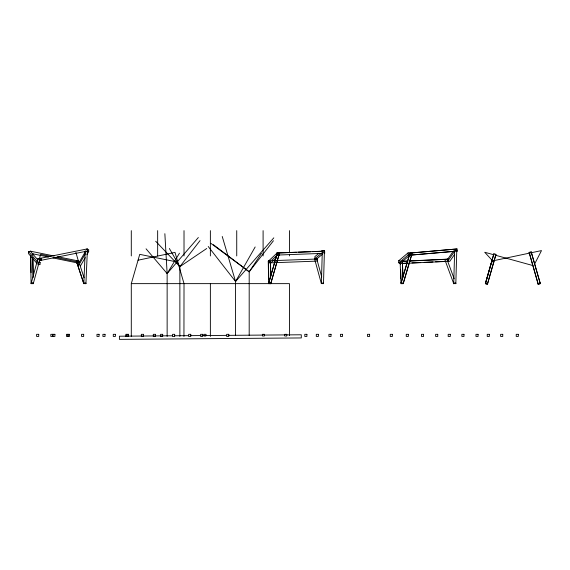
<?xml version="1.0" encoding="UTF-8"?>
<svg xmlns="http://www.w3.org/2000/svg" width="570" height="570" viewBox="0 0 570 570"><rect width="100%" height="100%" fill="white"/><g stroke="black" fill="none" stroke-linecap="round" stroke-linejoin="round"><path stroke-width="0.43" stroke-dasharray="2.85 2.14" d="M203.917 336.428L206.027 336.428M262.378 336.428L264.487 336.428M284.715 336.428L286.824 336.428"/><path stroke-width="0.85" d="M321.38 283.589L321.38 283.019L323.489 283.076L323.489 283.646L321.38 283.589L322.321 250.543L324.43 250.601L324.43 251.171M322.321 251.114L322.321 250.543L324.43 250.601L324.401 252.695L322.314 252.624L322.342 250.529L320.995 251.634M454.653 251.114L453.72 283.589L455.822 283.646L455.829 283.076L453.72 283.019L453.77 283.803L444.978 260.02L447.065 259.557M37.869 259.927L30.595 251.484L28.529 251.548L28.5 253.6L36.886 263.347M40.107 262.528L40.078 264.58L38.005 264.644L38.033 262.592L40.107 262.528L38.988 261.224M322.371 254.341L316.963 258.737L314.875 258.666L314.911 256.571L318.965 253.28M323.489 283.646L324.43 250.601M455.822 283.646L456.762 250.601L454.653 250.543M87.352 251.377L87.352 250.779L85.92 283.675L83.811 283.589L85.243 250.693M52.889 257.911L77.128 262.863L77.549 260.796L77.035 260.69M31.243 283.105L37.919 258.659L39.957 259.215L33.274 283.661L31.322 282.798M37.919 258.659L39.957 259.215M33.274 283.661L31.998 282.984M400.14 262.392L400.988 283.689L403.09 283.661L403.254 283.048M31.086 283.646L31.25 283.076L33.352 283.083L33.188 283.661L31.086 283.646L30.588 255.823M279.207 254.135L270.757 283.668L268.662 283.646L268.256 261.331L268.42 260.754L269.824 260.761M268.662 283.646L268.819 283.076M270.757 283.668L279.442 253.294L277.426 252.702L268.741 283.076L270.757 283.668L270.921 283.083M268.741 283.076L277.426 252.702M39.18 259.371L40.634 254.348L51.015 256.479M131.292 336.428L131.292 283.639L139.743 254.348L177.819 262.157M495.907 254.327L487.457 284.202L485.426 283.661L493.876 253.785L495.907 254.327L495.907 254.911L487.378 284.202L485.348 283.618L491.703 261.594L493.727 262.179M485.426 283.661L493.876 253.785M411.911 254.263L403.332 283.433L401.073 283.076L409.901 253.066L412.153 253.429M409.41 255.31L401.073 283.076M403.083 283.689L411.661 254.519M534.496 264.273L541.5 250.586L492.701 260.896L484.721 252.261L494.019 254.826M235.56 335.545L235.56 281.509L255.161 246.967M85.308 251.762L78.404 263.746L78.404 265.086M78.838 265.007L85.315 253.778M80.484 265.855L85.236 257.619M86.961 254.626L88.685 251.627L88.685 249.61L86.604 249.51M167.138 336.428L167.138 273.55L179.465 253.187M249.19 335.545L249.19 271.79L261.516 253.265M447.699 259.2L453.492 250.878M454.425 251.555L447.671 261.267L449.759 261.359L454.582 254.419M179.871 336.428L179.871 266.66L200.034 240.597M210.807 243.297L249.19 271.79L273.458 240.732M146.062 248.819L167.138 273.55L198.346 237.526M208.235 246.511L235.56 281.509L273.799 237.847M269.475 262.257L277.219 255.054L279.3 255.068L279.264 252.98L277.184 252.973L269.439 260.169L269.475 262.257L271.555 262.271L276.072 258.067M409.588 255.46L400.874 262.798L398.808 262.848L398.694 260.768L408.077 252.866L410.144 252.809M398.808 262.848L408.191 254.947L409.574 254.911M314.875 258.666L321.637 253.173M155.688 241.253L179.871 266.66L206.732 248.499M77.214 261.438L78.653 261.295M314.654 259.208L316.685 258.645L321.722 276.949M529.131 252.375L531.169 251.833L540.175 283.076L540.175 283.661L538.144 284.202L529.131 252.375L538.23 284.202L540.253 283.618L531.169 251.833M540.175 283.076L538.144 283.618L538.144 284.202M39.8 260.027L41.517 259.663M138.054 260.205L175.004 252.396L184.017 283.639L183.946 336.478M40.392 258.31L40.969 258.189L41.382 260.255L40.805 260.376L40.392 258.31L87.36 248.898L87.773 250.964L87.196 251.085M86.782 249.019L87.36 248.898M454.739 251.349L410.514 255.132L410.3 253.037L457.026 248.955L457.233 251.049L456.506 251.199M410.514 255.132L457.233 251.049M457.026 248.955L410.3 253.037M40.805 260.376L87.773 250.964M276.963 254.448L276.892 253.044L277.497 252.959L324.622 251.114L324.722 253.222L324.116 253.308M324.017 251.199L324.622 251.114M402.278 261.274L407.529 261.024M409.274 260.939L447.756 259.122L448.212 259.229L448.284 261.338L408.925 263.197M401.857 261.423L407.978 261.131M409.723 261.053L448.212 259.229M402.349 263.376L407.6 263.126M411.975 262.92L420.717 262.506M424.215 262.342L432.965 261.929M435.587 261.801L445.206 261.345M399.727 263.497L407.172 263.276M276.892 253.044L296.45 252.282M298.231 252.211L310.679 251.719M312.46 251.655L322.235 251.27M322.335 253.379L277.604 255.061L277.497 252.959M268.634 262.856L268.57 260.754L270.322 260.682M272.51 260.668L317.198 259.001L317.262 261.103M316.386 261.138L269.068 262.905L269.004 260.804L268.57 260.754M398.694 260.768L400.069 260.732M172.632 335.787L119.401 336.207L119.422 339.364L301.309 337.946L301.281 334.782L228.527 335.352M174.406 335.773L188.606 335.666M190.38 335.652L201.025 335.566M202.799 335.552L226.753 335.367M131.292 283.639L289.453 283.639L289.453 335.545M268.256 261.331L269.66 261.338M86.604 251.527L88.685 251.627M317.198 259.001L316.685 258.645M54.171 256.023L30.281 251.149L30.794 251.256M57.634 256.728L77.549 260.796M32.105 253.671L48.557 257.027M76.615 262.756L77.128 262.863M55.34 257.362L78.71 262.157L75.888 252.396M448.284 261.338L447.828 261.224L447.756 259.122M485.426 283.076L487.457 283.618M495.708 255.296L532.879 265.556M279.2 253.565L277.184 252.973L277.219 255.054M268.983 282.805L270.999 283.397M401.993 283.019L403.332 283.433M213.344 244.68L249.19 271.79M28.529 251.548L37.477 261.943M169.354 248.499L179.871 266.66M446.958 259.293L454.14 278.751M78.546 260.996L79.102 262.67M79.65 264.345L84.075 277.747M76.929 262.798L83.833 283.732L76.544 261.659M222.236 236.472L235.56 281.509M314.882 260.034L321.295 283.333M411.027 252.888L411.241 254.982M164.858 233.7L167.138 273.55M408.077 252.866L408.191 254.947M402.976 275.944L402.37 260.861L402.84 277.447M400.339 262.663L400.411 264.437M400.625 269.76L400.981 278.637M400.126 262.207L400.176 263.611M270.55 262.485L270.786 275.36M270.38 262.2L270.657 277.647M268.42 260.754L268.755 279.642M32.818 253.522L32.853 255.26M32.91 258.737L33.21 275.253M32.718 257.569L33.081 277.569M30.752 255.246L31.058 272.638M85.92 283.675L85.92 283.076L83.811 282.991L83.811 283.589M289.453 230.636L289.453 252.446M289.453 254.191L289.453 255.937M286.824 335.723L286.824 334.319L284.715 334.319L284.715 335.723M264.487 335.723L264.487 334.319L262.378 334.319L262.378 335.723M263.098 230.636L263.098 255.937M236.735 230.636L236.735 255.937M210.373 230.636L210.373 255.937M210.373 283.639L210.373 336.428M206.027 335.723L206.027 334.319L203.917 334.319L203.917 335.723M184.017 230.636L184.017 255.937M157.655 230.636L157.655 255.937M131.292 230.636L131.292 255.937M127.937 334.319L127.937 336.428M126.454 334.319L126.454 336.428M68.592 334.319L68.592 336.428M67.395 334.319L67.395 336.428M52.932 334.319L52.932 336.428M52.796 334.319L52.796 336.428M38.717 334.319L36.608 334.319L36.608 336.428L38.717 336.428L38.717 334.319M54.905 334.319L50.823 334.319L50.823 336.428L54.905 336.428L54.905 334.319M69.504 334.319L66.49 334.319L66.49 336.428L69.504 336.428L69.504 334.319M83.669 334.319L81.56 334.319L81.56 336.428L83.669 336.428L83.669 334.319M99.073 334.319L96.971 334.319L96.971 336.428L99.073 336.428L99.073 334.319M105.023 334.319L102.913 334.319L102.913 336.428L105.023 336.428L105.023 334.319M115.389 334.319L113.28 334.319L113.28 336.428L115.389 336.428L115.389 334.319M128.556 334.319L125.828 334.319L125.828 336.428L128.556 336.428L128.556 334.319M143.433 334.319L141.324 334.319L141.324 336.428L143.433 336.428L143.433 334.319M155.411 334.319L153.302 334.319L153.302 336.428L155.411 336.428L155.411 334.319M162.678 334.319L160.569 334.319L160.569 336.428L162.678 336.428L162.678 334.319M174.662 334.319L172.553 334.319L172.553 336.428L174.662 336.428L174.662 334.319M190.758 334.319L188.649 334.319L188.649 336.428L190.758 336.428L190.758 334.319M202.735 334.319L200.626 334.319L200.626 336.428L202.735 336.428L202.735 334.319M228.777 334.319L226.668 334.319L226.668 336.428L228.777 336.428L228.777 334.319M306.902 334.319L304.793 334.319L304.793 336.428L306.902 336.428L306.902 334.319M318.409 334.319L316.3 334.319L316.3 336.428L318.409 336.428L318.409 334.319M331.028 334.319L328.918 334.319L328.918 336.428L331.028 336.428L331.028 334.319M342.527 334.319L340.418 334.319L340.418 336.428L342.527 336.428L342.527 334.319M369.617 334.319L367.507 334.319L367.507 336.428L369.617 336.428L369.617 334.319M392.374 334.319L390.265 334.319L390.265 336.428L392.374 336.428L392.374 334.319M408.369 334.319L406.26 334.319L406.26 336.428L408.369 336.428L408.369 334.319M423.581 334.319L421.472 334.319L421.472 336.428L423.581 336.428L423.581 334.319M437.746 334.319L435.637 334.319L435.637 336.428L437.746 336.428L437.746 334.319M450.3 334.319L448.191 334.319L448.191 336.428L450.3 336.428L450.3 334.319M463.973 334.319L461.864 334.319L461.864 336.428L463.973 336.428L463.973 334.319M478.08 334.319L475.971 334.319L475.971 336.428L478.08 336.428L478.08 334.319M489.352 334.319L487.243 334.319L487.243 336.428L489.352 336.428L489.352 334.319M502.747 334.319L500.638 334.319L500.638 336.428L502.747 336.428L502.747 334.319M518.337 334.319L516.228 334.319L516.228 336.428L518.337 336.428L518.337 334.319"/></g></svg>
